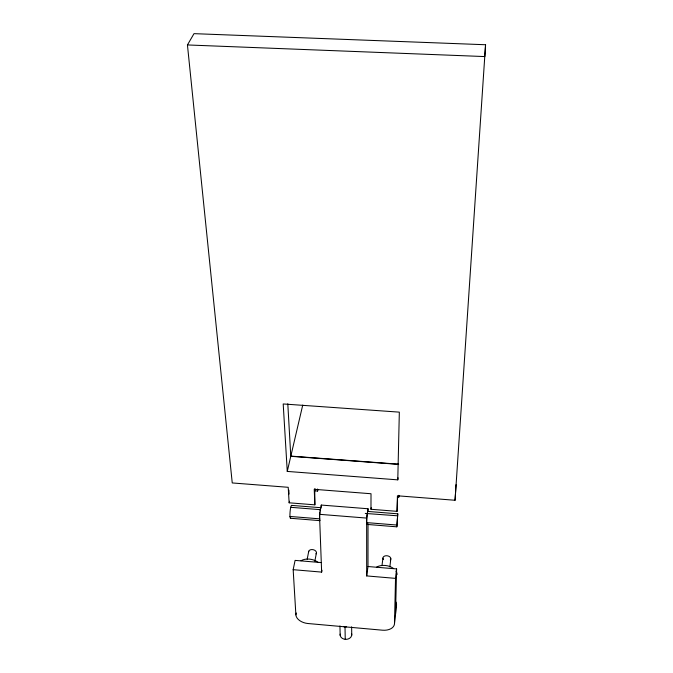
<?xml version="1.0" encoding="UTF-8"?>
<svg xmlns="http://www.w3.org/2000/svg" width="673" height="673" viewBox="0 0 673 673"><rect width="100%" height="100%" fill="white"/><g stroke="black" fill="none" stroke-linecap="round" stroke-linejoin="round"><path stroke-width="1.01" d="M321.24 562.586L295.094 560.39L293.167 569.678L295.884 614.853A11.887 7.563 10.7 0 0 308.015 623.526L382.474 630.197A11.979 7.655 8.1 0 0 394.487 623.77L395.531 578.376L366.684 575.92L367.996 566.523L368.013 523.712M368.022 511.472L368.022 508.754L321.282 505.061L319.498 514.315L321.644 572.1L293.167 569.678M397.642 496.523A8.799 0.421 -85.9 0 0 397.465 500.485L397.07 511.345L370.974 509.276L371.016 493.738L314.232 489.321L314.863 504.843L289.146 502.807L288.212 487.302L232.244 482.945L187.439 44.948L194.001 33.65L485.561 44.746L484.838 56.574L187.439 44.948M367.82 511.438L397.768 513.819L396.843 526.824L366.852 524.41M397.07 511.345L397.423 495.791L455.049 500.266L485.561 44.746M397.785 479.857L399.333 412.137L283.198 403.96L287.262 471.42L397.785 479.857L398.037 477.805M395.531 614.146L396.599 568.929L367.996 566.523M398.778 495.311L398.727 497.372L398.904 495.841M396.548 604.977L394.496 623.619M455.049 500.266L456.042 484.669M395.531 578.376L396.599 568.929M389.869 566.859L390.828 558.783M382.037 565.177L382.929 558.127M370.974 509.276L371.202 507.711M366.684 575.92L366.65 518.084L368.022 508.754M321.644 572.1L321.98 570.233M314.838 561.248L316.344 553.273M295.884 614.853L296.255 612.985M307.182 559.221L308.747 551.254M314.863 504.843L314.796 494.024A8.741 1.043 -85.4 0 1 314.93 488.573M314.56 490.819L317.606 491.054L317.908 489.54M289.146 502.807L289.491 501.259M287.262 471.42L302.732 405.104M396.843 526.824L397.768 513.819M365.254 513.432L397.415 515.787M290.77 456.092L398.618 464.177M398.618 464.387L290.786 456.302L287.8 403.8M291.518 505.389L321.071 507.728A6.478 0.732 -85.3 0 0 320.171 511.026M290.719 507.307L320.39 509.671M319.498 514.315L366.65 518.084M289.97 516.452L319.667 518.841M366.65 522.61L396.75 525.024M290.458 518.269L320.045 520.65A6.478 0.732 -85.3 0 1 319.969 512.599M289.062 494.066L288.936 492.005A8.715 1.237 -85.3 0 1 288.894 490.188M317.53 489.002L317.606 491.054M321.282 505.061L321.349 506.87M339.949 625.957L340.168 635.346M345.005 626.841L345.241 639.35M351.634 626.815L351.743 635.152M366.995 524.158A6.503 0.471 -85.6 0 1 366.852 518.042A6.503 0.471 -85.6 0 1 367.929 511.64M346.553 626.815A5.897 4.728 -1.4 0 1 343.508 626.546M395.623 601.62A11.786 7.647 8 0 1 396.035 606.92M376.569 567.129A12.08 8.042 8.1 0 1 393.638 568.567M395.993 571.083A12.08 8.042 8.1 0 1 397.045 574.599M300.982 560.777A11.979 7.95 10.9 0 1 317.833 562.191M383.442 559.507A3.971 2.675 8 0 1 384.367 556.176A3.971 2.675 8 0 1 389.457 556.605A3.971 2.675 8 0 1 390.273 560.079M308.646 551.936A3.937 2.642 10.9 0 1 313.441 549.748A3.937 2.642 10.9 0 1 315.974 553.887M290.711 518.017A6.461 0.9 -85.1 0 1 290.071 511.909A6.461 0.9 -85.1 0 1 291.737 505.6M351.727 633.916A5.838 4.728 -1.4 0 1 346.006 639.375A5.838 4.728 -1.4 0 1 340.159 634.109"/></g></svg>
